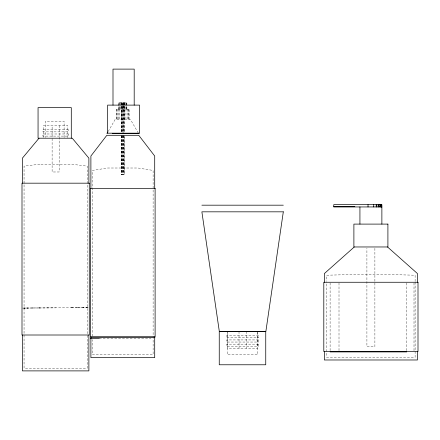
<?xml version="1.0" encoding="UTF-8"?>
<svg xmlns="http://www.w3.org/2000/svg" width="440" height="440" viewBox="0 0 440 440"><rect width="100%" height="100%" fill="white"/><g stroke="black" fill="none" stroke-linecap="round" stroke-linejoin="round"><path stroke-width="0.33" stroke-dasharray="2.2 1.65" d="M122.799 109.137L122.799 106.222M123.855 106.057L123.855 109.137M123.855 104.308L123.855 102.806L123.882 132.875M108.235 131.423L115.011 119.691L130.592 119.691L138.386 133.183M122.458 104.583L122.969 104.297L122.799 104.583M122.612 104.472L122.854 104.088L124.091 104.104L124.696 105.193M22.396 308.077L28.292 308.022M26.851 308.033L33.308 307.984L26.851 308.066M87.747 307.637L82.984 307.675L88.88 307.62M77.968 307.714L84.425 307.665L77.968 307.675M39.848 307.934L32.131 307.989L39.848 307.984M39.017 307.94L47.465 307.879M71.429 307.764L79.139 307.709M47.036 307.879L72.259 307.709M39.017 307.989L55.638 307.879M71.429 307.714L79.139 307.665M23.529 308.077L28.292 308.055M123.514 104.308L123.97 104.308L122.628 104.297M121.275 174.57L124.328 174.57L124.278 135.614M99.253 338.58L151.003 338.58M122.821 106.26L124.064 106.266M415.113 281.38L415.113 275.226L386.689 274.428L355.113 274.428L326.695 275.226L326.695 281.38M415.113 282.068L415.113 357.324L326.695 357.324L326.695 282.068M414.002 282.948L414.002 351.236M406.72 282.948L406.72 351.236M374.891 248.336L374.891 346.687L366.911 346.687L366.911 248.336M339.004 282.948L339.004 351.236M330.105 282.948L330.105 351.236M257.741 332.216L257.741 354.756L227.255 354.756L227.255 332.216M257.582 332.096L257.582 348.381L227.607 348.381L227.607 332.096M246.169 331.491L246.169 348.381M239.019 331.491L239.019 348.381M129.102 119.691L129.102 109.137L116.501 109.137L116.501 119.691M128.887 109.137L128.887 119.691M128.255 109.137L128.255 119.691M127.254 109.137L127.254 119.691M126.868 109.137L126.868 102.806L118.734 102.806L118.734 109.137M126.731 102.806L126.731 109.137M126.324 102.806L126.324 109.137M125.95 109.137L125.95 119.691M125.675 102.806L125.675 109.137M124.834 102.806L124.834 109.137M124.432 109.137L124.432 119.691M124.278 102.806L124.278 105.54M124.328 106.222L124.278 132.875M124.124 102.806L124.124 105.54M124.124 106.222L124.124 132.875M124.124 135.614L124.124 174.57M123.882 135.614L123.882 174.57M123.563 102.806L123.563 105.54M123.563 106.057L123.563 132.875M123.563 135.514L123.563 174.57M123.195 102.806L123.195 105.54M123.195 106.222L123.195 132.875M123.195 135.614L123.195 174.57M122.799 102.806L122.799 132.875M122.799 135.614L122.799 174.57M122.408 102.806L122.408 105.54M122.408 105.683L122.408 132.875M122.408 135.614L122.408 174.57M122.04 102.806L122.04 105.54M122.04 106.222L122.04 132.875M122.04 135.614L122.04 174.57M121.721 102.806L121.721 132.875M121.721 135.614L121.721 174.57M121.479 102.806L121.479 105.54M121.479 106.222L121.479 132.875M121.479 135.614L121.479 174.57M121.275 102.806L121.325 105.54M121.325 106.222L121.325 132.875M121.325 135.614L121.325 174.57M121.171 109.137L121.171 119.691M120.769 102.806L120.769 109.137M119.928 102.806L119.928 109.137M119.653 109.137L119.653 119.691M119.279 102.806L119.279 109.137M118.872 102.806L118.872 109.137M118.349 109.137L118.349 119.691M117.348 109.137L117.348 119.691M116.716 109.137L116.716 119.691M92.488 336.243L92.488 170.429L107.646 168.009L137.957 168.009L153.114 170.429L153.114 354.745L92.488 354.745L92.488 339.669M67.843 137.682L67.843 125.543L43.434 125.543L43.434 137.682M64.108 137.533L64.108 121.319L45.238 121.319L45.238 137.533M59.163 125.543L59.163 171.98L52.113 171.98L52.113 125.543M39.848 164.203L24.057 166.128L24.057 368.225L87.213 368.225L87.213 166.128L71.429 164.203L39.848 164.203M25.135 308.055L24.057 308.066L25.135 308.066M87.213 307.632L86.141 307.648L87.213 307.632M68.316 129.762L42.961 129.762L42.961 131.874L68.316 131.874L68.316 129.762M68.459 133.986L42.812 133.986L42.812 136.097L68.459 136.097L68.459 133.986M258.676 335.715L226.512 335.715L226.512 337.827L258.676 337.827L258.676 335.715M258.495 339.933L226.694 339.933L226.694 342.045L258.495 342.045L258.495 339.933M258.484 344.157L226.705 344.157L226.705 346.269L258.484 346.269L258.484 344.157"/><path stroke-width="0.66" d="M107.217 133.183L107.899 132.011M39.017 138.204L22.396 158.153L22.396 183.178M354.283 246.966L324.368 273.559L324.368 282.26M106.849 133.183L138.754 133.183M112.316 133.408L139.552 133.408L139.552 105.111L107.641 105.111L107.641 132.737M201.878 205.183L283.311 205.183M333.757 206.69L354.866 206.69M381.876 206.948L333.757 206.948L333.757 204.661L381.876 204.661L381.876 224.098M90.893 336.996L154.71 336.996M90.376 338.58L99.253 338.58M330.105 351.918L406.72 351.918M387.519 246.966L417.439 273.559L417.439 282.26M417.439 351.543L417.439 359.986L324.368 359.986L324.368 351.543M381.53 204.661L381.53 206.948M381.255 204.661L381.255 206.948M380.562 204.661L380.562 206.948M380.056 204.661L380.056 206.948M379.011 204.661L379.011 206.948M378.334 204.661L378.334 206.948M376.893 204.661L376.893 206.948M376.189 204.661L376.189 206.948M373.742 204.661L373.742 206.948M368.027 204.661L368.027 206.948M359.931 206.948L359.931 224.098M154.71 188.413L154.71 156.03L138.754 135.295L106.849 135.295L90.893 156.03L90.893 188.413M154.71 337.051L154.71 357.627L90.893 357.627L90.893 337.051M134.195 105.111L134.195 69.113L112.998 69.113L112.998 105.111M88.88 183.178L88.88 158.153L72.259 138.204L38.055 138.204L38.055 107.624L71.291 107.624L71.291 138.204M88.88 335.005L88.88 370.887L22.396 370.887L22.396 335.005M283.311 211.827L265.859 331.491L219.323 331.491L201.878 211.827L283.311 211.827M89.276 183.178L22 183.178L22 335.005L89.276 335.005L89.276 183.178M155.106 188.413L90.497 188.413L90.497 337.051L155.106 337.051L155.106 188.413M387.91 224.098L353.892 224.098L353.892 246.966L387.91 246.966L387.91 224.098M418 282.26L323.802 282.26L323.802 351.543L418 351.543L418 282.26M265.749 331.534L219.247 331.534L219.247 364.777L265.749 364.777L265.749 331.534"/></g></svg>
